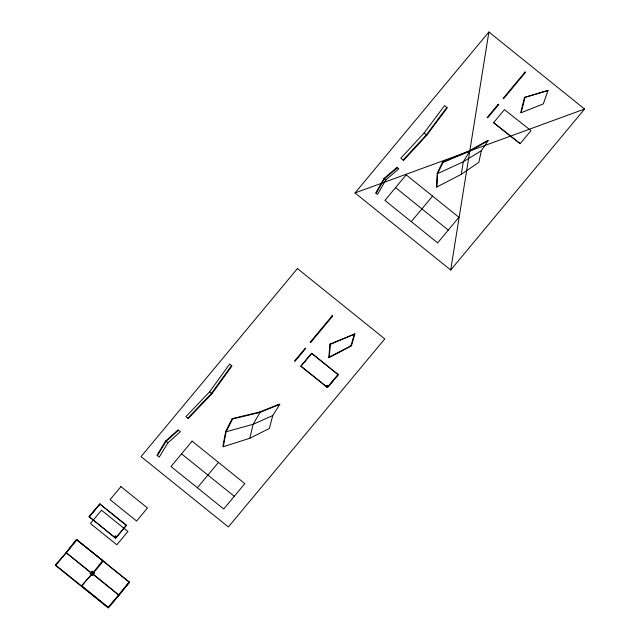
<?xml version="1.0" encoding="UTF-8"?>
<svg xmlns="http://www.w3.org/2000/svg" width="640" height="640" viewBox="0 0 640 640"><rect width="100%" height="100%" fill="white"/><g stroke="black" fill="none" stroke-linecap="round" stroke-linejoin="round"><path stroke-width="0.96" d="M437.2 173.24L436.696 187.096L461.304 174.32L478.84 162.376L481.352 150.704L488.12 140.696L487.712 140.424L469.32 150.856L442.584 162.056L437.2 173.24L437.608 173.624L436.696 187.096M328.848 357.32L329.944 344.12L354.832 333.952L351.432 345.896L329.232 357.568L328.848 357.32L351.04 345.736L354.384 333.816M329.232 357.568L330.384 344.336L354.832 333.952M461.304 174.32L463.288 161.776L469.752 151.184L488.12 140.696M450.696 270.016L488.888 32L584.568 109.056L450.696 270.016L355.016 192.96L488.888 32M225.68 431.4L222.92 446.368L223.304 446.736L249.872 438.224L269.312 428.528L272.76 415.56L279.76 404.384L279.36 404.096L259.656 412.04L232.176 418.632L225.68 431.4L226.08 431.768L223.304 446.736M249.872 438.224L253.12 424.296L260.072 412.368L279.76 404.384M524.464 97.472L520.728 112.496L521.168 112.72L543.272 103.936L548.016 90.472L524.464 97.472L548.016 90.472M521.168 112.72L524.952 97.672M89.168 516.704L115.72 538.256L126.4 525.264L115.552 538.128L89.168 516.704L99.968 503.984L89.128 516.848L99.848 503.952L126.44 525.368L99.928 504.128M469.32 150.856L469.752 151.184L443.032 162.44L437.608 173.624L463.288 161.776L481.352 150.704M259.656 412.04L260.072 412.368L232.6 418.992L226.08 431.768L253.12 424.296L272.76 415.56M384.064 178.376L375.696 192.984L377.528 194.456L385.896 179.856L398.792 168.896L396.96 167.416L384.064 178.376L385.896 179.856M376.144 193.344L384.512 178.744L397.408 167.784M165.632 441.024L156.976 455.24L159.264 457.08L167.912 442.864L180.368 431.712L178.08 429.864L165.632 441.024L167.912 442.864M157.424 455.6L166.072 441.376L178.52 430.224M209.632 391.816L229.656 364.04L232 365.928L211.976 393.704L188.264 418.512L185.92 416.624L209.632 391.816L211.976 393.704M231.56 365.568L211.528 393.344L187.816 418.16M424.08 133.032L444.568 105.624L447.28 107.808L426.792 135.216L403.544 160.4L400.832 158.216L424.08 133.032L426.792 135.216M446.832 107.448L426.344 134.856L403.096 160.04M129.304 582.088L76.536 539.528L66.168 552.656L55.432 564.896L108.2 607.464L118.936 595.216L129.256 581.984L108.2 607.464M103.2 561.208L92.568 573.984L66.208 552.76L76.536 539.528M66.208 552.76L118.936 595.216L92.352 573.456L81.664 585.808L92.392 573.56L102.768 560.432L76.576 539.632M411.288 221.648L432.552 196.08M493.632 122.616L504.424 109.632L531.024 130.648L520.136 143.688L493.544 122.672L520.224 143.632M197.36 487.768L218.464 462.392M338.112 374.736L327.312 387.456L338.2 374.696L311.608 353.28L300.888 366.176L327.472 387.584L338.2 374.696L311.768 353.416L300.888 366.176L327.4 387.416M355.016 192.96L584.568 109.056M329.944 344.12L330.384 344.336M497.976 104.568L498.48 104.848M332.072 315.896L332.544 316.224M310.152 342.256L310.624 342.584M395.56 187.632L448.28 230.096M181.552 453.848L234.28 496.312M81.616 585.704L108.16 607.36M232.176 418.632L232.6 418.992M442.584 162.056L443.032 162.44M350.712 345.712L351.336 345.08L350.712 345.68M90.152 573.608C91.624 575.36 91.144 571.704 90.152 573.568M91.648 571.824C93.08 573.656 92.64 569.776 91.648 571.824M91.904 574.984C93.328 576.872 92.92 573.072 91.904 574.984M114.904 536.344C116.224 538.216 116.144 534.424 114.92 536.264M93.392 573.2C94.608 575.176 94.736 571.232 93.4 573.16M326.712 385.744C327.544 387.784 328.376 384.096 326.72 385.688M297.432 268.568L141.04 456.624L228.384 526.96L384.776 338.912L297.432 268.568M120.928 486.608L110.072 499.664L136.608 521.04L147.464 507.984L120.928 486.608M101.488 510.224L90.432 523.52L116.848 544.792L127.912 531.496L101.488 510.224M76.84 539.976L55.576 565.544L108.304 608L129.56 582.432L76.84 539.976M406.184 174.848L384.928 200.416L437.648 242.88L458.912 217.312L406.184 174.848M192.104 441.16L171 466.536L223.728 508.992L244.824 483.624L192.104 441.16M498.176 104.328L487.176 117.544L487.688 117.824L498.68 104.608L498.176 104.328M525.048 72.016L503.152 98.344L503.608 98.68L525.512 72.352L525.048 72.016M305.192 348.224L294.52 361.048L295.024 361.344L305.688 348.512L305.192 348.224M332.184 315.768L310.264 342.128L310.728 342.456L332.656 316.096L332.184 315.768"/></g></svg>
